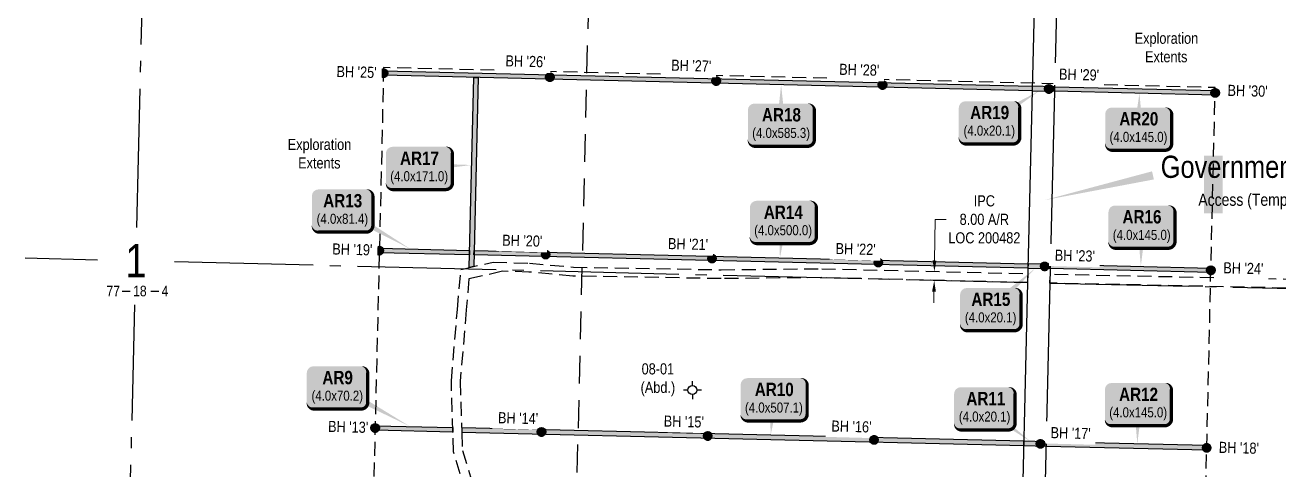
# Model space of a CAD drawing. Extents: x 395042 to 398200, y 6166603 to 6169946.
# Drawn here: x 395546 to 396677, y 6167377 to 6167778 of the extents above; entities that cross this region are included whole.
import ezdxf
from ezdxf.enums import TextEntityAlignment as Align

# ---------------------------------------------------------------- set-up
doc = ezdxf.new("R2010")
doc.units = 0
doc.header["$LTSCALE"] = 5
doc.header["$PDSIZE"] = 0.5
for name, pattern in [('foc-ACCESSROAD', [3.75, 2.5, -1.25]), ('foc-LSD', [8, 5, -3]), ('foc-QUARTERLINE', [33, 25, -3, 2, -3])]:
    doc.linetypes.add(name, pattern=pattern)
doc.layers.get('Defpoints').update_dxf_attribs({"color": 9})
for name, color, linetype in [('10', 1, 'Continuous'), ('9', 3, 'Continuous'), ('AS-UNDERLAY-H', 141, 'Continuous'), ('C-AR', 13, 'foc-ACCESSROAD'), ('C-SYMBOL', 7, 'Continuous'), ('C-WS', 13, 'foc-ACCESSROAD'), ('F-WS-S', 8, 'Continuous'), ('L-AREAREQUIRED', 7, 'Continuous'), ('L-SEC', 7, 'Continuous'), ('L-SECLBL', 7, 'Continuous'), ('L-SECQ', 8, 'foc-QUARTERLINE'), ('L-SECTION-LSD', 7, 'foc-LSD'), ('P-CROSSINGS', 250, 'Continuous'), ('P-TEMP-BLOCKS', 250, 'Continuous'), ('P-TEMP-H', 41, 'Continuous'), ('P-TEMP_WORKSPACE', 46, 'Continuous'), ('P-WORKAREA-COUNTY', 104, 'Continuous'), ('P-WORKAREA-COUNTY-H', 71, 'Continuous')]:
    doc.layers.add(name, color=color, linetype=linetype)
for name, color, linetype, lineweight in [('C-AR-T', 13, 'Continuous', 9), ('C-WS-T', 13, 'Continuous', 9), ('F-WS-T', 190, 'Continuous', 9)]:
    doc.layers.add(name, color=color, linetype=linetype, lineweight=lineweight)
doc.styles.add('100L', font='ARIALN.TTF', dxfattribs={"height": 11})
doc.styles.add('175L', font='ARIALN.TTF', dxfattribs={"height": 20})
doc.styles.add('80', font='ARIALN.TTF', dxfattribs={"height": 10})
doc.styles.add('80CG', font='ARIALN.TTF', dxfattribs={"height": 10})
doc.styles.add('80L', font='ARIALN.TTF', dxfattribs={"height": 10})
doc.styles.add('BOLD', font='ARIALNB.TTF')
doc.styles.add('SIMPLEX', font='ARIALN.TTF')
doc.dimstyles.new('Compass 5 000', dxfattribs={"dimscale": 5, "dimtxt": 9, "dimasz": 2, "dimexe": 0.2, "dimexo": 0.0625, "dimgap": 0.5, "dimtad": 0, "dimtih": 1, "dimtoh": 1, "dimzin": 0, "dimdsep": 46, "dimtxsty": '80CG', "dimcen": 0.1, "dimse1": 1, "dimse2": 1, "dimclrd": 256, "dimclrt": 256, "dimaunit": 1, "dimadec": 4, "dimazin": 0, "dimtfac": 0.06, "dimtofl": 0, "dimtmove": 0, "dimatfit": 1, "dimfxl": 0.2, "dimtolj": 1, "dimtzin": 0, "dimlwd": -1, "dimarcsym": 0})

# ---------------------------------------------------------------- blocks, each defined once
blk = doc.blocks.new('L-SECLBL')
at = {"layer": '9', "color": 7}
for p, q in [((-5.1, -27.8), (-12.3, -27.8)), ((20.7, -27.8), (13.5, -27.8))]:
    blk.add_line(p, q, dxfattribs=at)
at = {"layer": '10', "color": 2, "style": 'SIMPLEX'}
blk.add_attdef('SEC', text='', height=30, dxfattribs=at).set_placement((0, 0), align=Align.MIDDLE)
at = {"layer": '10', "color": 5, "style": '80L'}
blk.add_attdef('RGE', text='', height=9.5, dxfattribs=at).set_placement((3.6, -27.4), align=Align.MIDDLE_CENTER)
blk.add_attdef('TWP', text='', height=9.5, dxfattribs=at).set_placement((-14.4, -27.4), align=Align.MIDDLE_RIGHT)
blk.add_attdef('MER', text='', height=9.5, dxfattribs=at).set_placement((23.2, -27.4), align=Align.MIDDLE_LEFT)
blk = doc.blocks.new('*D374')
at = {"layer": 'C-AR-T', "transparency": 16777216}
for p, q in [((396366.3, 6167565.4), (396366.9, 6167602.5)), ((396366.9, 6167602.5), (396376.9, 6167602.5)), ((396365.8, 6167537.4), (396365.6, 6167527.4))]:
    blk.add_line(p, q, dxfattribs=at)
for points in [[(396364.6, 6167565.5), (396368, 6167565.4), (396366.1, 6167555.4)], [(396364.1, 6167537.5), (396367.5, 6167537.4), (396366, 6167547.4)]]:
    blk.add_solid(points, dxfattribs=at)
at = {"layer": 'Defpoints', "color": 0, "transparency": 16777216}
for p in [(396153.2, 6167551.1), (396153.4, 6167559.1), (396366.1, 6167555.4)]:
    blk.add_point(p, dxfattribs=at)
at = {"layer": 'C-AR-T', "transparency": 16777216, "insert": (396411.2, 6167602.5), "char_height": 10, "attachment_point": 5, "style": '80CG'}
blk.add_mtext('\\A1;IPC\\P8.00 A/R\\PLOC 200482', dxfattribs=at)
blk = doc.blocks.new('GABD')
for p, q in [((-0.81, 0), (-1.62, 0)), ((0, 0.81), (0, 1.62)), ((1.62, 0), (0.81, 0)), ((0, -0.81), (0, -1.62))]:
    blk.add_line(p, q)
blk.add_circle((0, 0), 0.8)
blk = doc.blocks.new('*X383')
at = {"color": 0}
for p, q in [((102.1, -2061.6), (108.8, -2061.6)), ((102.2, -2061.7), (108.8, -2061.7)), ((102.3, -2061.4), (108.6, -2061.4)), ((102.3, -2061.9), (108.6, -2061.9)), ((102.5, -2061.2), (108.5, -2061.2)), ((102.5, -2062), (108.4, -2062)), ((102.6, -2062.2), (108.3, -2062.2)), ((102.7, -2061.1), (108.2, -2061.1)), ((102.8, -2062.3), (108.1, -2062.3)), ((102.9, -2060.9), (108, -2060.9)), ((103, -2062.5), (108, -2062.5)), ((103.1, -2062.7), (107.8, -2062.7)), ((103.2, -2060.8), (107.7, -2060.8)), ((103.3, -2062.8), (107.7, -2062.8)), ((103.4, -2063), (107.5, -2063)), ((103.5, -2060.6), (107.4, -2060.6)), ((103.6, -2063.1), (107.3, -2063.1)), ((103.7, -2063.3), (107.2, -2063.3)), ((103.9, -2060.5), (107, -2060.5)), ((103.9, -2063.4), (107, -2063.4)), ((104.1, -2063.6), (106.9, -2063.6)), ((104.2, -2063.7), (106.7, -2063.7)), ((104.4, -2063.9), (106.6, -2063.9)), ((104.4, -2066.1), (106.6, -2066.1)), ((104.5, -2060.3), (106.5, -2060.3)), ((104.5, -2064.1), (106.4, -2064.1)), ((104.5, -2065.9), (106.4, -2065.9)), ((104.7, -2064.2), (106.3, -2064.2)), ((104.7, -2065.8), (106.2, -2065.8)), ((104.8, -2064.4), (106.1, -2064.4)), ((104.8, -2065.6), (106.1, -2065.6)), ((105, -2064.5), (105.9, -2064.5)), ((105, -2065.5), (105.9, -2065.5)), ((105.1, -2064.7), (105.8, -2064.7)), ((105.2, -2065.3), (105.8, -2065.3)), ((105.3, -2064.8), (105.6, -2064.8)), ((105.3, -2065.2), (105.6, -2065.2)), ((102.1, -2068.4), (108.8, -2068.4)), ((102.2, -2068.3), (108.7, -2068.3)), ((102.3, -2068.1), (108.6, -2068.1)), ((102.3, -2068.6), (108.7, -2068.6)), ((102.5, -2068), (108.4, -2068)), ((102.5, -2068.7), (108.5, -2068.7)), ((102.7, -2067.8), (108.3, -2067.8)), ((102.7, -2068.9), (108.3, -2068.9)), ((102.8, -2067.7), (108.1, -2067.7)), ((102.9, -2069.1), (108, -2069.1)), ((103, -2067.5), (108, -2067.5)), ((103.1, -2067.3), (107.8, -2067.3)), ((103.2, -2069.2), (107.8, -2069.2)), ((103.3, -2067.2), (107.6, -2067.2)), ((103.4, -2067), (107.5, -2067)), ((103.5, -2069.4), (107.4, -2069.4)), ((103.6, -2066.9), (107.3, -2066.9)), ((103.8, -2066.7), (107.2, -2066.7)), ((103.9, -2066.6), (107, -2066.6)), ((103.9, -2069.5), (107.1, -2069.5)), ((104.1, -2066.4), (106.9, -2066.4)), ((104.2, -2066.2), (106.7, -2066.2)), ((104.4, -2069.7), (106.5, -2069.7))]:
    blk.add_line(p, q, dxfattribs=at)
blk = doc.blocks.new('Pile')
h = blk.add_hatch(color=255)
h.dxf.hatch_style = 1
edge = h.paths.add_edge_path()
edge.add_arc((0, 0), 0.868, 0, 360)
at = {"color": 224}
for p, q in [((0.54, -0.54), (-0.54, 0.54)), ((-0.54, -0.54), (0.54, 0.54))]:
    blk.add_line(p, q, dxfattribs=at)
blk.add_circle((0, 0), 0.768, dxfattribs=at)
at = {"color": 224, "xscale": 0.16, "yscale": 0.16, "zscale": 0.16}
blk.add_blockref('*X383', (-16.87, 330.4), dxfattribs=at)
blk = doc.blocks.new('*U439')
at = {"true_color": 0xff8aff}
h = blk.add_hatch(color=211, dxfattribs=at)
edge = h.paths.add_edge_path()
edge.add_line((-21.5, -20), (21.5, -20))
edge.add_arc((21.5, -14), 6, 270, 360)
edge.add_line((27.5, -14), (27.5, 12.5))
edge.add_arc((21.5, 12.5), 6, 0, 90)
edge.add_line((21.5, 18.5), (-21.5, 18.5))
edge.add_arc((-21.5, 12.5), 6, 90, 180)
edge.add_line((-27.5, 12.5), (-27.5, -14))
edge.add_arc((-21.5, -14), 6, 180, 270)
at = {"color": 250, "flags": 128}
blk.add_lwpolyline([(-21.5, -20, 3, 3, 0), (21.5, -20, 3, 3, 0.414214), (27.5, -14, 3, 3, 0), (27.5, 12.5, 3, 0, 0.414214), (21.5, 18.5, 0, 0, 0), (-21.5, 18.5, 0, 0, 0.414214), (-27.5, 12.5, 0, 0, 0), (-27.5, -14, 0, 3, 0.414214)], format="xyseb", close=True, dxfattribs=at)
at = {"flags": 128}
blk.add_lwpolyline([(65.7, -35.8, 0, 7.5, 0), (0, 0, 0, 0, 0)], format="xyseb", dxfattribs=at)
at = {"color": 250}
for tag, p, height, style in [('TEMP_AREA_W1_001', (-9.2, 2.2), 12, 'BOLD'), ('ENTER_TEXT_001', (-30.7, -12.5), 9, '80')]:
    blk.add_attdef(tag, p, '', height=height, dxfattribs=dict(at, style=style))
blk = doc.blocks.new('*U436')
at = {"true_color": 0xff8aff}
h = blk.add_hatch(color=211, dxfattribs=at)
edge = h.paths.add_edge_path()
edge.add_line((-24, -20), (24, -20))
edge.add_arc((24, -14), 6, 270, 360)
edge.add_line((30, -14), (30, 12.5))
edge.add_arc((24, 12.5), 6, 0, 90)
edge.add_line((24, 18.5), (-24, 18.5))
edge.add_arc((-24, 12.5), 6, 90, 180)
edge.add_line((-30, 12.5), (-30, -14))
edge.add_arc((-24, -14), 6, 180, 270)
at = {"color": 250, "flags": 128}
blk.add_lwpolyline([(-24, -20, 3, 3, 0), (24, -20, 3, 3, 0.414214), (30, -14, 3, 3, 0), (30, 12.5, 3, 0, 0.414214), (24, 18.5, 0, 0, 0), (-24, 18.5, 0, 0, 0.414214), (-30, 12.5, 0, 0, 0), (-30, -14, 0, 3, 0.414214)], format="xyseb", close=True, dxfattribs=at)
at = {"flags": 128}
blk.add_lwpolyline([(-2.9, -32.9, 0, 7.5, 0), (0, 0, 0, 0, 0)], format="xyseb", dxfattribs=at)
at = {"color": 250}
for tag, p, height, style in [('TEMP_AREA_W1_001', (-9.2, 2.2), 12, 'BOLD'), ('ENTER_TEXT_001', (-30.7, -12.5), 9, '80')]:
    blk.add_attdef(tag, p, '', height=height, dxfattribs=dict(at, style=style))
blk = doc.blocks.new('*U384')
h = blk.add_hatch(color=71)
edge = h.paths.add_edge_path()
edge.add_line((-21.5, -20), (21.5, -20))
edge.add_arc((21.5, -14), 6, 270, 360)
edge.add_line((27.5, -14), (27.5, 12.5))
edge.add_arc((21.5, 12.5), 6, 0, 90)
edge.add_line((21.5, 18.5), (-21.5, 18.5))
edge.add_arc((-21.5, 12.5), 6, 90, 180)
edge.add_line((-27.5, 12.5), (-27.5, -14))
edge.add_arc((-21.5, -14), 6, 180, 270)
at = {"color": 250, "flags": 128}
blk.add_lwpolyline([(-21.5, -20, 3, 3, 0), (21.5, -20, 3, 3, 0.414214), (27.5, -14, 3, 3, 0), (27.5, 12.5, 3, 0, 0.414214), (21.5, 18.5, 0, 0, 0), (-21.5, 18.5, 0, 0, 0.414214), (-27.5, 12.5, 0, 0, 0), (-27.5, -14, 0, 3, 0.414214)], format="xyseb", close=True, dxfattribs=at)
at = {"flags": 128}
blk.add_lwpolyline([(41.2, -30.3, 0, 7.5, 0), (0, 0, 0, 0, 0)], format="xyseb", dxfattribs=at)
at = {"color": 250}
for tag, p, height, style in [('TEMP_AREA_W1_001', (-9.2, 2.2), 12, 'BOLD'), ('ENTER_TEXT_001', (-30.7, -12.5), 9, '80')]:
    blk.add_attdef(tag, p, '', height=height, dxfattribs=dict(at, style=style))
blk = doc.blocks.new('*U437')
at = {"true_color": 0xff8aff}
h = blk.add_hatch(color=211, dxfattribs=at)
edge = h.paths.add_edge_path()
edge.add_line((-24, -20), (24, -20))
edge.add_arc((24, -14), 6, 270, 360)
edge.add_line((30, -14), (30, 12.5))
edge.add_arc((24, 12.5), 6, 0, 90)
edge.add_line((24, 18.5), (-24, 18.5))
edge.add_arc((-24, 12.5), 6, 90, 180)
edge.add_line((-30, 12.5), (-30, -14))
edge.add_arc((-24, -14), 6, 180, 270)
at = {"color": 250, "flags": 128}
blk.add_lwpolyline([(-24, -20, 3, 3, 0), (24, -20, 3, 3, 0.414214), (30, -14, 3, 3, 0), (30, 12.5, 3, 0, 0.414214), (24, 18.5, 0, 0, 0), (-24, 18.5, 0, 0, 0.414214), (-30, 12.5, 0, 0, 0), (-30, -14, 0, 3, 0.414214)], format="xyseb", close=True, dxfattribs=at)
at = {"flags": 128}
blk.add_lwpolyline([(-0.8, -36.4, 0, 7.5, 0), (0, 0, 0, 0, 0)], format="xyseb", dxfattribs=at)
at = {"color": 250}
for tag, p, height, style in [('TEMP_AREA_W1_001', (-9.2, 2.2), 12, 'BOLD'), ('ENTER_TEXT_001', (-30.7, -12.5), 9, '80')]:
    blk.add_attdef(tag, p, '', height=height, dxfattribs=dict(at, style=style))
blk = doc.blocks.new('*U440')
at = {"true_color": 0xff8aff}
h = blk.add_hatch(color=211, dxfattribs=at)
edge = h.paths.add_edge_path()
edge.add_line((-21.5, -20), (21.5, -20))
edge.add_arc((21.5, -14), 6, 270, 360)
edge.add_line((27.5, -14), (27.5, 12.5))
edge.add_arc((21.5, 12.5), 6, 0, 90)
edge.add_line((21.5, 18.5), (-21.5, 18.5))
edge.add_arc((-21.5, 12.5), 6, 90, 180)
edge.add_line((-27.5, 12.5), (-27.5, -14))
edge.add_arc((-21.5, -14), 6, 180, 270)
at = {"color": 250, "flags": 128}
blk.add_lwpolyline([(-21.5, -20, 3, 3, 0), (21.5, -20, 3, 3, 0.414214), (27.5, -14, 3, 3, 0), (27.5, 12.5, 3, 0, 0.414214), (21.5, 18.5, 0, 0, 0), (-21.5, 18.5, 0, 0, 0.414214), (-27.5, 12.5, 0, 0, 0), (-27.5, -14, 0, 3, 0.414214)], format="xyseb", close=True, dxfattribs=at)
at = {"flags": 128}
blk.add_lwpolyline([(61.3, -35.2, 0, 7.5, 0), (0, 0, 0, 0, 0)], format="xyseb", dxfattribs=at)
at = {"color": 250}
for tag, p, height, style in [('TEMP_AREA_W1_001', (-9.2, 2.2), 12, 'BOLD'), ('ENTER_TEXT_001', (-30.7, -12.5), 9, '80')]:
    blk.add_attdef(tag, p, '', height=height, dxfattribs=dict(at, style=style))
blk = doc.blocks.new('*U441')
h = blk.add_hatch(color=71)
edge = h.paths.add_edge_path()
edge.add_line((-21.5, -20), (21.5, -20))
edge.add_arc((21.5, -14), 6, 270, 360)
edge.add_line((27.5, -14), (27.5, 12.5))
edge.add_arc((21.5, 12.5), 6, 0, 90)
edge.add_line((21.5, 18.5), (-21.5, 18.5))
edge.add_arc((-21.5, 12.5), 6, 90, 180)
edge.add_line((-27.5, 12.5), (-27.5, -14))
edge.add_arc((-21.5, -14), 6, 180, 270)
at = {"flags": 128}
blk.add_lwpolyline([(40.3, 36.3, 0, 7.5, 0), (0, 0, 0, 0, 0)], format="xyseb", dxfattribs=at)
at = {"color": 250, "flags": 128}
blk.add_lwpolyline([(-21.5, -20, 3, 3, 0), (21.5, -20, 3, 3, 0.414214), (27.5, -14, 3, 3, 0), (27.5, 12.5, 3, 0, 0.414214), (21.5, 18.5, 0, 0, 0), (-21.5, 18.5, 0, 0, 0.414214), (-27.5, 12.5, 0, 0, 0), (-27.5, -14, 0, 3, 0.414214)], format="xyseb", close=True, dxfattribs=at)
at = {"color": 250}
for tag, p, height, style in [('TEMP_AREA_W1_001', (-9.2, 2.2), 12, 'BOLD'), ('ENTER_TEXT_001', (-30.7, -12.5), 9, '80')]:
    blk.add_attdef(tag, p, '', height=height, dxfattribs=dict(at, style=style))
blk = doc.blocks.new('*U442')
at = {"true_color": 0xff8aff}
h = blk.add_hatch(color=211, dxfattribs=at)
edge = h.paths.add_edge_path()
edge.add_line((-24, -20), (24, -20))
edge.add_arc((24, -14), 6, 270, 360)
edge.add_line((30, -14), (30, 12.5))
edge.add_arc((24, 12.5), 6, 0, 90)
edge.add_line((24, 18.5), (-24, 18.5))
edge.add_arc((-24, 12.5), 6, 90, 180)
edge.add_line((-30, 12.5), (-30, -14))
edge.add_arc((-24, -14), 6, 180, 270)
at = {"color": 250, "flags": 128}
blk.add_lwpolyline([(-24, -20, 3, 3, 0), (24, -20, 3, 3, 0.414214), (30, -14, 3, 3, 0), (30, 12.5, 3, 0, 0.414214), (24, 18.5, 0, 0, 0), (-24, 18.5, 0, 0, 0.414214), (-30, 12.5, 0, 0, 0), (-30, -14, 0, 3, 0.414214)], format="xyseb", close=True, dxfattribs=at)
at = {"flags": 128}
blk.add_lwpolyline([(47.3, 2.1, 0, 7.5, 0), (0, 0, 0, 0, 0)], format="xyseb", dxfattribs=at)
at = {"color": 250}
for tag, p, height, style in [('TEMP_AREA_W1_001', (-9.2, 2.2), 12, 'BOLD'), ('ENTER_TEXT_001', (-30.7, -12.5), 9, '80')]:
    blk.add_attdef(tag, p, '', height=height, dxfattribs=dict(at, style=style))
blk = doc.blocks.new('*U443')
at = {"true_color": 0xff8aff}
h = blk.add_hatch(color=211, dxfattribs=at)
edge = h.paths.add_edge_path()
edge.add_line((-24, -20), (24, -20))
edge.add_arc((24, -14), 6, 270, 360)
edge.add_line((30, -14), (30, 12.5))
edge.add_arc((24, 12.5), 6, 0, 90)
edge.add_line((24, 18.5), (-24, 18.5))
edge.add_arc((-24, 12.5), 6, 90, 180)
edge.add_line((-30, 12.5), (-30, -14))
edge.add_arc((-24, -14), 6, 180, 270)
at = {"flags": 128}
blk.add_lwpolyline([(0, 35.5, 0, 7.5, 0), (0, 0, 0, 0, 0)], format="xyseb", dxfattribs=at)
at = {"color": 250, "flags": 128}
blk.add_lwpolyline([(-24, -20, 3, 3, 0), (24, -20, 3, 3, 0.414214), (30, -14, 3, 3, 0), (30, 12.5, 3, 0, 0.414214), (24, 18.5, 0, 0, 0), (-24, 18.5, 0, 0, 0.414214), (-30, 12.5, 0, 0, 0), (-30, -14, 0, 3, 0.414214)], format="xyseb", close=True, dxfattribs=at)
at = {"color": 250}
for tag, p, height, style in [('TEMP_AREA_W1_001', (-9.2, 2.2), 12, 'BOLD'), ('ENTER_TEXT_001', (-30.7, -12.5), 9, '80')]:
    blk.add_attdef(tag, p, '', height=height, dxfattribs=dict(at, style=style))
blk = doc.blocks.new('*U444')
h = blk.add_hatch(color=71)
edge = h.paths.add_edge_path()
edge.add_line((-21.5, -20), (21.5, -20))
edge.add_arc((21.5, -14), 6, 270, 360)
edge.add_line((27.5, -14), (27.5, 12.5))
edge.add_arc((21.5, 12.5), 6, 0, 90)
edge.add_line((21.5, 18.5), (-21.5, 18.5))
edge.add_arc((-21.5, 12.5), 6, 90, 180)
edge.add_line((-27.5, 12.5), (-27.5, -14))
edge.add_arc((-21.5, -14), 6, 180, 270)
at = {"flags": 128}
blk.add_lwpolyline([(45.1, 27.9, 0, 7.5, 0), (0, 0, 0, 0, 0)], format="xyseb", dxfattribs=at)
at = {"color": 250, "flags": 128}
blk.add_lwpolyline([(-21.5, -20, 3, 3, 0), (21.5, -20, 3, 3, 0.414214), (27.5, -14, 3, 3, 0), (27.5, 12.5, 3, 0, 0.414214), (21.5, 18.5, 0, 0, 0), (-21.5, 18.5, 0, 0, 0.414214), (-27.5, 12.5, 0, 0, 0), (-27.5, -14, 0, 3, 0.414214)], format="xyseb", close=True, dxfattribs=at)
at = {"color": 250}
for tag, p, height, style in [('TEMP_AREA_W1_001', (-9.2, 2.2), 12, 'BOLD'), ('ENTER_TEXT_001', (-30.7, -12.5), 9, '80')]:
    blk.add_attdef(tag, p, '', height=height, dxfattribs=dict(at, style=style))
blk = doc.blocks.new('*U445')
at = {"true_color": 0xff8aff}
h = blk.add_hatch(color=211, dxfattribs=at)
edge = h.paths.add_edge_path()
edge.add_line((-24, -20), (24, -20))
edge.add_arc((24, -14), 6, 270, 360)
edge.add_line((30, -14), (30, 12.5))
edge.add_arc((24, 12.5), 6, 0, 90)
edge.add_line((24, 18.5), (-24, 18.5))
edge.add_arc((-24, 12.5), 6, 90, 180)
edge.add_line((-30, 12.5), (-30, -14))
edge.add_arc((-24, -14), 6, 180, 270)
at = {"flags": 128}
blk.add_lwpolyline([(0.9, 31.4, 0, 7.5, 0), (0, 0, 0, 0, 0)], format="xyseb", dxfattribs=at)
at = {"color": 250, "flags": 128}
blk.add_lwpolyline([(-24, -20, 3, 3, 0), (24, -20, 3, 3, 0.414214), (30, -14, 3, 3, 0), (30, 12.5, 3, 0, 0.414214), (24, 18.5, 0, 0, 0), (-24, 18.5, 0, 0, 0.414214), (-30, 12.5, 0, 0, 0), (-30, -14, 0, 3, 0.414214)], format="xyseb", close=True, dxfattribs=at)
at = {"color": 250}
for tag, p, height, style in [('TEMP_AREA_W1_001', (-9.2, 2.2), 12, 'BOLD'), ('ENTER_TEXT_001', (-30.7, -12.5), 9, '80')]:
    blk.add_attdef(tag, p, '', height=height, dxfattribs=dict(at, style=style))

msp = doc.modelspace()

# ---------------------------------------------------------------- hatches: boundary and pattern name
at = {"layer": 'AS-UNDERLAY-H'}
h = msp.add_hatch(color=256, dxfattribs=at)
h.dxf.hatch_style = 1
h.paths.add_polyline_path([(396609.129, 6167660.044), (396626.088, 6167660.044), (396626.088, 6167607.993), (396609.129, 6167607.993)])
at = {"layer": 'P-TEMP-H'}
h = msp.add_hatch(color=256, dxfattribs=at)
h.dxf.hatch_style = 1
h.paths.add_polyline_path([(396454.343, 6167718.545), (395869.443, 6167732.424), (395869.538, 6167736.422), (396454.439, 6167722.542)])
h = msp.add_hatch(color=256, dxfattribs=at)
h.dxf.hatch_style = 1
h.paths.add_polyline_path([(395954.833, 6167730.398), (395950.79, 6167560.04), (395946.769, 6167559.112), (395950.836, 6167730.493)])
h = msp.add_hatch(color=256, dxfattribs=at)
h.dxf.hatch_style = 1
h.paths.add_polyline_path([(396474.543, 6167722.065), (396619.327, 6167718.629), (396619.232, 6167714.632), (396474.446, 6167718.068)])
h = msp.add_hatch(color=256, dxfattribs=at)
h.dxf.hatch_style = 1
h.paths.add_polyline_path([(395947.04, 6167570.538), (395865.648, 6167572.469), (395865.743, 6167576.467), (395947.135, 6167574.535)])
h = msp.add_hatch(color=256, dxfattribs=at)
h.dxf.hatch_style = 1
h.paths.add_polyline_path([(396450.488, 6167558.591), (395951.037, 6167570.443), (395951.132, 6167574.44), (396450.584, 6167562.588)])
h = msp.add_hatch(color=256, dxfattribs=at)
h.dxf.hatch_style = 1
h.paths.add_polyline_path([(396470.688, 6167562.111), (396615.532, 6167558.674), (396615.437, 6167554.677), (396470.592, 6167558.114)])
h = msp.add_hatch(color=256, dxfattribs=at)
h.dxf.hatch_style = 1
h.paths.add_polyline_path([(395931.942, 6167414.851), (395932.065, 6167410.848), (395861.852, 6167412.514), (395861.947, 6167416.512)])
h = msp.add_hatch(color=256, dxfattribs=at)
h.dxf.hatch_style = 1
h.paths.add_polyline_path([(396446.787, 6167402.633), (395939.948, 6167414.661), (395940.071, 6167410.658), (396446.693, 6167398.636)])
h = msp.add_hatch(color=256, dxfattribs=at)
h.dxf.hatch_style = 1
h.paths.add_polyline_path([(396466.796, 6167398.159), (396611.641, 6167394.722), (396611.736, 6167398.719), (396466.891, 6167402.156)])
at = {"layer": 'P-WORKAREA-COUNTY-H'}
h = msp.add_hatch(color=256, dxfattribs=at)
h.dxf.hatch_style = 1
h.paths.add_polyline_path([(396474.543, 6167722.065), (396454.439, 6167722.542), (396454.343, 6167718.545), (396474.446, 6167718.068)])
h = msp.add_hatch(color=256, dxfattribs=at)
h.dxf.hatch_style = 1
h.paths.add_polyline_path([(396470.688, 6167562.111), (396450.584, 6167562.588), (396450.488, 6167558.591), (396470.592, 6167558.114)])
h = msp.add_hatch(color=256, dxfattribs=at)
h.dxf.hatch_style = 1
h.paths.add_polyline_path([(396466.891, 6167402.156), (396446.787, 6167402.633), (396446.693, 6167398.636), (396466.796, 6167398.159)])

# ---------------------------------------------------------------- linework, layer by layer
at = {"layer": 'C-AR'}
msp.add_lwpolyline([(395938.725, 6167373.282), (395932.615, 6167392.96), (395932.079, 6167410.413), (395930.649, 6167456.937), (395936.142, 6167521.216), (395939.232, 6167557.38), (395942.135, 6167558.042), (395968.255, 6167564.071), (396001.083, 6167563.037), (396040.634, 6167559.443), (396173.886, 6167557.123), (396264.627, 6167558.061), (396450.366, 6167553.523), (396450.366, 6167553.523), (396450.173, 6167545.524), (396264.567, 6167550.09), (396173.855, 6167549.127), (396040.202, 6167551.453), (396000.595, 6167555.052), (395976.87, 6167555.799), (395946.524, 6167548.804), (395944.136, 6167520.852), (395938.655, 6167456.719), (395940.082, 6167410.299), (395940.574, 6167394.292), (395957.375, 6167340.177)], dxfattribs=at)
at = {"layer": 'C-AR', "flags": 128}
msp.add_lwpolyline([(397151.848, 6167530.959), (396470.277, 6167545.076), (396470.473, 6167553.193), (397280.459, 6167536.492), (397280.304, 6167528.488), (397151.848, 6167530.959)], close=True, dxfattribs=at)
at = {"layer": 'C-WS', "flags": 128}
msp.add_lwpolyline([(395869.609, 6167739.421), (395854.189, 6167089.604), (396603.978, 6167071.812), (396619.392, 6167721.353)], close=True, dxfattribs=at)
at = {"layer": 'L-SEC', "flags": 128}
for points in [[(396471.979, 6168450.299), (396469.543, 6168349.282), (396450.173, 6167545.524), (396431.121, 6166741.441)], [(396492.083, 6168449.831), (396489.646, 6168348.797), (396470.277, 6167545.039), (396451.225, 6166740.994)]]:
    msp.add_lwpolyline(points, dxfattribs=at)
at = {"layer": 'L-SECQ', "flags": 128}
for points in [[(395646.98, 6167595.352), (395665.835, 6168369.084)], [(395546.312, 6167567.826), (395611.742, 6167566.211)], [(395681.003, 6167564.502), (396450.173, 6167545.524)], [(396470.277, 6167545.039), (397274.476, 6167527.137)], [(395626.661, 6166761.536), (395645.275, 6167525.373)]]:
    msp.add_lwpolyline(points, dxfattribs=at)
at = {"layer": 'L-SECTION-LSD', "flags": 128}
msp.add_lwpolyline([(396067.689, 6168359.183), (396028.889, 6166751.489)], dxfattribs=at)
at = {"layer": 'P-CROSSINGS', "flags": 128}
msp.add_lwpolyline([(396465.23, 6167619.834, 0, 7.495, 0), (396563.237, 6167642.189, 0, 0, 0)], format="xyseb", dxfattribs=at)
at = {"layer": 'P-TEMP_WORKSPACE'}
for points in [[(396454.343, 6167718.545), (395869.443, 6167732.424), (395869.538, 6167736.422), (396454.439, 6167722.542)], [(395954.833, 6167730.398), (395950.79, 6167560.04), (395946.769, 6167559.112), (395950.836, 6167730.493)], [(396474.543, 6167722.065), (396619.327, 6167718.629), (396619.232, 6167714.632), (396474.446, 6167718.068)], [(395947.04, 6167570.538), (395865.648, 6167572.469), (395865.743, 6167576.467), (395947.135, 6167574.535)], [(396450.488, 6167558.591), (395951.037, 6167570.443), (395951.132, 6167574.44), (396450.584, 6167562.588)], [(396470.688, 6167562.111), (396615.532, 6167558.674), (396615.437, 6167554.677), (396470.592, 6167558.114)], [(395931.942, 6167414.851), (395932.065, 6167410.848), (395861.852, 6167412.514), (395861.947, 6167416.512)], [(396446.787, 6167402.633), (395939.948, 6167414.661), (395940.071, 6167410.658), (396446.693, 6167398.636)], [(396466.796, 6167398.159), (396611.641, 6167394.722), (396611.736, 6167398.719), (396466.891, 6167402.156)]]:
    msp.add_lwpolyline(points, close=True, dxfattribs=at)
at = {"layer": 'P-WORKAREA-COUNTY'}
for points in [[(396474.543, 6167722.065), (396454.439, 6167722.542), (396454.343, 6167718.545), (396474.446, 6167718.068)], [(396470.688, 6167562.111), (396450.584, 6167562.588), (396450.488, 6167558.591), (396470.592, 6167558.114)], [(396466.891, 6167402.156), (396446.787, 6167402.633), (396446.693, 6167398.636), (396466.796, 6167398.159)]]:
    msp.add_lwpolyline(points, close=True, dxfattribs=at)

# ---------------------------------------------------------------- block references
at = {"xscale": 4.992768924773404, "yscale": 4.992768924773404, "zscale": 4.992768924773404}
for p in [(395869.491, 6167734.423), (396019.449, 6167730.864), (396169.406, 6167727.306), (396319.364, 6167723.747), (396469.322, 6167720.189), (396619.28, 6167716.63), (395865.695, 6167574.468), (396015.653, 6167570.909), (396165.611, 6167567.351), (396315.569, 6167563.792), (396465.526, 6167560.234), (396615.484, 6167556.676)]:
    msp.add_blockref('Pile', p, dxfattribs=at)
at = {"layer": 'F-WS-S', "xscale": 4.998189999999975, "yscale": 4.998189999999975, "zscale": 4.998189999999975}
msp.add_blockref('GABD', (396147.983, 6167448.671), dxfattribs=at)
at = {"layer": 'L-SECLBL', "xscale": 0.9996370000000001, "yscale": 0.9996370000000001, "zscale": 0.9996370000000001}
msp.add_blockref('L-SECLBL', (395646.249, 6167565.36), dxfattribs=at).add_auto_attribs({'SEC': '1', 'TWP': '77', 'RGE': '18', 'MER': '4'})
at = {"layer": 'P-TEMP-BLOCKS'}
ref = msp.add_blockref('*U443', (396227.966, 6167688.448), dxfattribs=at)
ref.add_attrib('TEMP_AREA_W1_001', 'AR18', (396210.703, 6167690.795), dxfattribs={"layer": '0', "color": 250, "height": 12, "style": 'BOLD'})
ref.add_attrib('ENTER_TEXT_001', '(4.0x585.3)', (396201.89, 6167675.978), dxfattribs={"layer": '0', "color": 250, "height": 9, "style": '80'})
ref = msp.add_blockref('*U444', (396415.678, 6167690.519), dxfattribs=at)
ref.add_attrib('TEMP_AREA_W1_001', 'AR19', (396398.431, 6167692.866), dxfattribs={"layer": '0', "color": 250, "height": 12, "style": 'BOLD'})
ref.add_attrib('ENTER_TEXT_001', '(4.0x20.1)', (396392.469, 6167678.049), dxfattribs={"layer": '0', "color": 250, "height": 9, "style": '80'})
ref = msp.add_blockref('*U445', (396550.153, 6167684.842), dxfattribs=at)
ref.add_attrib('TEMP_AREA_W1_001', 'AR20', (396532.922, 6167687.188), dxfattribs={"layer": '0', "color": 250, "height": 12, "style": 'BOLD'})
ref.add_attrib('ENTER_TEXT_001', '(4.0x145.0)', (396524.077, 6167672.372), dxfattribs={"layer": '0', "color": 250, "height": 9, "style": '80'})
ref = msp.add_blockref('*U442', (395901.628, 6167649.443), dxfattribs=at)
ref.add_attrib('TEMP_AREA_W1_001', 'AR17', (395884.369, 6167651.687), dxfattribs={"layer": '0', "color": 250, "height": 12, "style": 'BOLD'})
ref.add_attrib('ENTER_TEXT_001', '(4.0x171.0)', (395875.552, 6167636.973), dxfattribs={"layer": '0', "color": 250, "height": 9, "style": '80'})
ref = msp.add_blockref('*U440', (395832.389, 6167611.049), dxfattribs=at)
ref.add_attrib('TEMP_AREA_W1_001', 'AR13', (395815.113, 6167613.396), dxfattribs={"layer": '0', "color": 250, "height": 12, "style": 'BOLD'})
ref.add_attrib('ENTER_TEXT_001', '(4.0x81.4)', (395809.179, 6167598.579), dxfattribs={"layer": '0', "color": 250, "height": 9, "style": '80'})
ref = msp.add_blockref('*U436', (396229.775, 6167600.763), dxfattribs=at)
ref.add_attrib('TEMP_AREA_W1_001', 'AR14', (396212.368, 6167603.007), dxfattribs={"layer": '0', "color": 250, "height": 12, "style": 'BOLD'})
ref.add_attrib('ENTER_TEXT_001', '(4.0x500.0)', (396203.699, 6167588.293), dxfattribs={"layer": '0', "color": 250, "height": 9, "style": '80'})
ref = msp.add_blockref('*U437', (396553.082, 6167596.533), dxfattribs=at)
ref.add_attrib('TEMP_AREA_W1_001', 'AR16', (396535.757, 6167598.879), dxfattribs={"layer": '0', "color": 250, "height": 12, "style": 'BOLD'})
ref.add_attrib('ENTER_TEXT_001', '(4.0x145.0)', (396527.006, 6167584.063), dxfattribs={"layer": '0', "color": 250, "height": 9, "style": '80'})
ref = msp.add_blockref('*U441', (396416.863, 6167522.157), dxfattribs=at)
ref.add_attrib('TEMP_AREA_W1_001', 'AR15', (396399.506, 6167524.504), dxfattribs={"layer": '0', "color": 250, "height": 12, "style": 'BOLD'})
ref.add_attrib('ENTER_TEXT_001', '(4.0x20.1)', (396393.654, 6167509.687), dxfattribs={"layer": '0', "color": 250, "height": 9, "style": '80'})
ref = msp.add_blockref('*U439', (395827.795, 6167451.603), dxfattribs=at)
ref.add_attrib('TEMP_AREA_W1_001', 'AR9', (395814.371, 6167453.949), dxfattribs={"layer": '0', "color": 250, "height": 12, "style": 'BOLD'})
ref.add_attrib('ENTER_TEXT_001', '(4.0x70.2)', (395804.586, 6167439.132), dxfattribs={"layer": '0', "color": 250, "height": 9, "style": '80'})
ref = msp.add_blockref('*U436', (396221.454, 6167440.915), dxfattribs=at)
ref.add_attrib('TEMP_AREA_W1_001', 'AR10', (396204.224, 6167443.262), dxfattribs={"layer": '0', "color": 250, "height": 12, "style": 'BOLD'})
ref.add_attrib('ENTER_TEXT_001', '(4.0x507.1)', (396195.378, 6167428.445), dxfattribs={"layer": '0', "color": 250, "height": 9, "style": '80'})
ref = msp.add_blockref('*U384', (396411.439, 6167432.752), dxfattribs=at)
ref.add_attrib('TEMP_AREA_W1_001', 'AR11', (396394.99, 6167434.997), dxfattribs={"layer": '0', "color": 250, "height": 12, "style": 'BOLD'})
ref.add_attrib('ENTER_TEXT_001', '(4.0x20.1)', (396388.23, 6167420.282), dxfattribs={"layer": '0', "color": 250, "height": 9, "style": '80'})
ref = msp.add_blockref('*U437', (396549.905, 6167436.563), dxfattribs=at)
ref.add_attrib('TEMP_AREA_W1_001', 'AR12', (396532.683, 6167438.807), dxfattribs={"layer": '0', "color": 250, "height": 12, "style": 'BOLD'})
ref.add_attrib('ENTER_TEXT_001', '(4.0x145.0)', (396523.829, 6167424.093), dxfattribs={"layer": '0', "color": 250, "height": 9, "style": '80'})

# ---------------------------------------------------------------- texts
at = {"layer": 'C-SYMBOL', "color": 3, "style": '175L'}
msp.add_text('Government Road Allowance', height=19.9855, dxfattribs=at).set_placement((396719.094, 6167633.947), align=Align.BOTTOM_CENTER)
at = {"layer": 'C-WS-T', "char_height": 9.99279, "attachment_point": 1, "style": '80L'}
for insert in [(396546.241, 6167770.813), (395782.64, 6167675.07)]:
    msp.add_mtext_dynamic_manual_height_columns('\\pi0.50325;Exploration \\P\\pi9.86553;Extents', width=56.5667, gutter_width=49.964, heights=[0], dxfattribs=dict(at, insert=insert))
at = {"layer": 'F-WS-T', "insert": (396116.85, 6167457.955), "char_height": 9.9964, "width": 30.58688, "attachment_point": 5, "style": '80CG'}
msp.add_mtext('\\A1;08-01\\P(Abd.)', dxfattribs=at)
at = {"layer": 'L-AREAREQUIRED', "color": 5, "style": '100L'}
msp.add_text('Access (Temporary) = 0.016 ha  0.04 Ac.', height=10.99203, dxfattribs=at).set_placement((396719.094, 6167611.463), align=Align.BOTTOM_CENTER)

# ---------------------------------------------------------------- dimensions: what is measured, and where the dimension line sits
at = {"layer": 'C-AR-T'}
dim = msp.add_linear_dim(base=(396366.114, 6167555.424), p1=(396153.218, 6167551.133), p2=(396153.357, 6167559.128), angle=89.002705, text='IPC\\P8.00 A/R\\PLOC 200482', dimstyle='Compass 5 000', dxfattribs=at)
dim.commit()
dim.dimension.update_dxf_attribs({"geometry": '*D374', "text_midpoint": (396411.203, 6167602.471), "dimtype": 161})

# ---------------------------------------------------------------- next in the draw order: texts
at = {"color": 224, "char_height": 9.9822, "attachment_point": 1, "rotation": 358.501441, "style": '80L', "bg_fill": 2}
for s, insert in [("BH '26'", (395979.577, 6167750.484)), ("BH '25'", (395827.247, 6167740.874)), ("BH '27'", (396129.023, 6167746.574)), ("BH '28'", (396280.47, 6167742.861)), ("BH '29'", (396478.652, 6167738.521)), ("BH '30'", (396630.606, 6167723.904)), ("BH '19'", (395823.451, 6167580.919)), ("BH '20'", (395976.657, 6167588.778)), ("BH '21'", (396126.101, 6167585.746)), ("BH '22'", (396277.22, 6167581.27)), ("BH '23'", (396474.856, 6167575.316)), ("BH '24'", (396626.81, 6167563.949)), ("BH '13'", (395819.655, 6167420.964)), ("BH '14'", (395972.861, 6167428.823)), ("BH '15'", (396122.305, 6167425.791)), ("BH '16'", (396273.424, 6167421.315)), ("BH '17'", (396471.06, 6167415.361)), ("BH '18'", (396622.742, 6167402.094))]:
    msp.add_mtext_dynamic_manual_height_columns(s, width=35.69791, gutter_width=112.349, heights=[0], dxfattribs=dict(at, insert=insert))

# ---------------------------------------------------------------- next in the draw order: block references
at = {"xscale": 4.992768924773404, "yscale": 4.992768924773404, "zscale": 4.992768924773404}
for p in [(395861.899, 6167414.513), (396011.857, 6167410.954), (396161.815, 6167407.396), (396311.773, 6167403.837), (396461.731, 6167400.279), (396611.688, 6167396.721)]:
    msp.add_blockref('Pile', p, dxfattribs=at)

doc.saveas('drawing.dxf')
